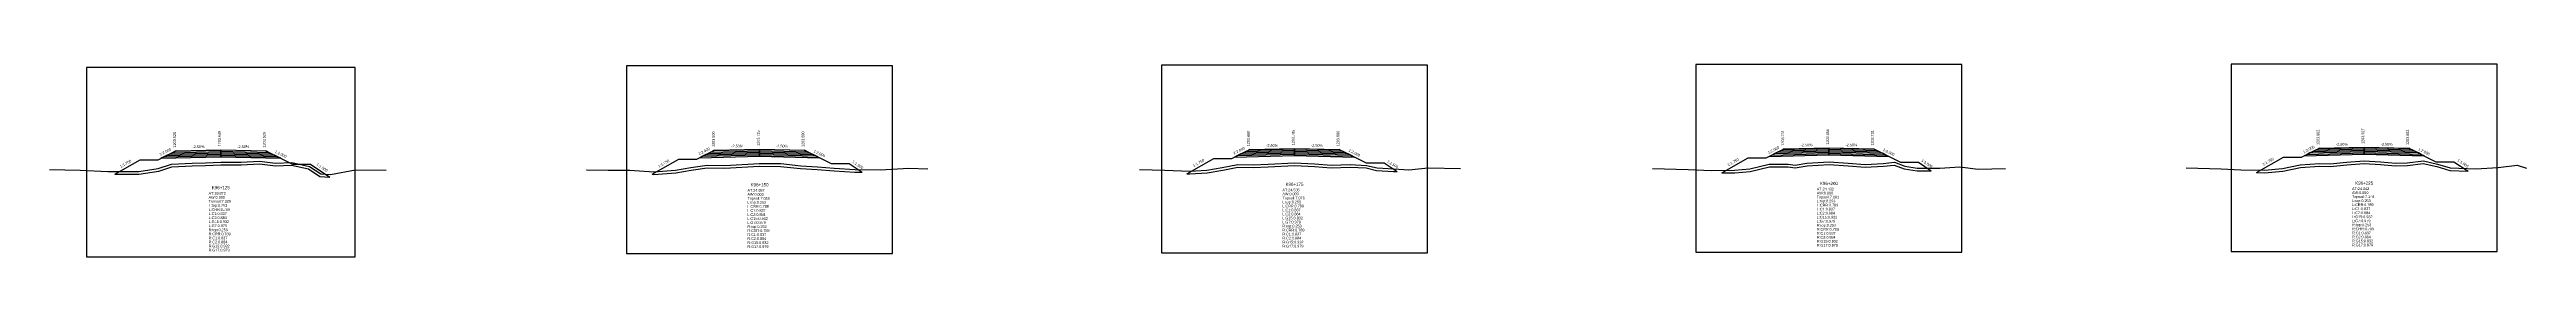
# Model space of a CAD drawing. Extents: x -7 to 78429, y 1189 to 1262.
# Drawn here: x 25448 to 25724.5, y 1191.6 to 1213.2 of the extents above; entities that cross this region are included whole.
import ezdxf
from ezdxf.enums import TextEntityAlignment as Align

# ---------------------------------------------------------------- set-up
doc = ezdxf.new("R2010")
doc.units = 0

msp = doc.modelspace()

# ---------------------------------------------------------------- linework, layer by layer
at = {"layer": 'A4_BORDER', "color": 7}
for points in [[(25452.145, 1191.641), (25482.144, 1191.641), (25482.144, 1212.853), (25452.145, 1212.853), (25452.145, 1191.641)], [(25512.437, 1192.036), (25542.137, 1192.036), (25542.137, 1213.036), (25512.437, 1213.036), (25512.437, 1192.036)], [(25572.162, 1192.092), (25601.862, 1192.092), (25601.862, 1213.092), (25572.162, 1213.092), (25572.162, 1192.092)], [(25631.821, 1192.186), (25661.521, 1192.186), (25661.521, 1213.186), (25631.821, 1213.186), (25631.821, 1192.186)], [(25691.575, 1192.226), (25721.275, 1192.226), (25721.275, 1213.226), (25691.575, 1213.226), (25691.575, 1192.226)]]:
    msp.add_lwpolyline(points, dxfattribs=at)
at = {"layer": 'CLEAR_GROUND', "color": 8}
for points in [[(25455.305, 1200.897), (25458.001, 1200.919), (25460.21, 1201.248), (25461.688, 1201.732), (25463.946, 1201.82), (25465.438, 1201.873), (25467.162, 1201.952), (25469.433, 1201.951), (25471.472, 1202.059), (25473.248, 1201.849), (25475.029, 1201.919), (25476.923, 1201.484), (25478.2, 1200.631), (25479.305, 1200.58)], [(25515.304, 1200.886), (25515.494, 1200.874), (25517.93, 1201.049), (25519.65, 1201.367), (25521.454, 1201.599), (25523.415, 1201.59), (25527.258, 1201.81), (25529.634, 1201.779), (25531.874, 1201.529), (25533.73, 1201.411), (25535.601, 1201.26), (25537.942, 1201.122), (25538.751, 1201.114)], [(25575.004, 1200.942), (25575.319, 1200.93), (25577.262, 1201.048), (25579.001, 1201.356), (25580.7, 1201.69), (25582.401, 1201.645), (25584.071, 1201.706), (25587.014, 1201.856), (25589.237, 1201.757), (25591.119, 1201.608), (25593.228, 1201.684), (25595.005, 1201.594), (25596.179, 1201.3), (25598.078, 1201.214), (25598.47, 1201.188)], [(25634.704, 1201.036), (25636.149, 1201.052), (25637.879, 1201.192), (25640.042, 1201.717), (25642.112, 1201.712), (25642.907, 1201.597), (25644.255, 1201.829), (25646.688, 1201.98), (25648.809, 1201.839), (25650.715, 1201.685), (25652.752, 1201.812), (25653.96, 1201.926), (25655.076, 1201.499), (25656.511, 1201.281), (25657.746, 1201.29), (25658.089, 1201.286)], [(25694.404, 1201.076), (25695.304, 1201.067), (25697.333, 1201.226), (25699.309, 1201.658), (25701.434, 1201.811), (25702.632, 1201.774), (25704.478, 1201.947), (25706.424, 1202.085), (25708.229, 1202.001), (25709.933, 1201.82), (25711.261, 1201.873), (25713.015, 1202.096), (25714.534, 1201.743), (25715.993, 1201.295), (25718.018, 1201.24)]]:
    msp.add_lwpolyline(points, dxfattribs=at)
at = {"layer": 'DESIGN_ROAD_TRIMMED', "color": 1}
for points in [[(25455.305, 1200.897), (25458.145, 1202.52), (25460.145, 1202.52), (25462.145, 1203.52), (25462.145, 1203.52), (25462.039, 1203.467), (25462.039, 1203.467), (25461.724, 1203.309), (25461.724, 1203.309), (25461.408, 1203.152), (25461.408, 1203.152), (25461.092, 1202.994), (25461.092, 1202.994), (25460.776, 1202.836), (25460.776, 1202.836), (25460.46, 1202.678), (25467.145, 1202.845), (25467.145, 1202.995), (25467.145, 1202.995), (25467.145, 1203.145), (25467.145, 1203.145), (25467.145, 1203.295), (25467.145, 1203.295), (25467.145, 1203.445), (25467.145, 1203.445), (25467.145, 1203.595), (25467.145, 1203.595), (25467.145, 1203.645), (25467.145, 1203.645), (25467.145, 1203.645), (25467.145, 1203.645), (25467.145, 1203.645), (25467.145, 1203.595), (25467.145, 1203.595), (25467.145, 1203.445), (25467.145, 1203.445), (25467.145, 1203.295), (25467.145, 1203.295), (25467.145, 1203.145), (25467.145, 1203.145), (25467.145, 1202.995), (25467.145, 1202.995), (25467.145, 1202.845), (25473.829, 1202.678), (25473.513, 1202.836), (25473.513, 1202.836), (25473.197, 1202.994), (25473.197, 1202.994), (25472.881, 1203.152), (25472.881, 1203.152), (25472.566, 1203.309), (25472.566, 1203.309), (25472.25, 1203.467), (25472.25, 1203.467), (25472.145, 1203.52), (25472.145, 1203.52), (25475.145, 1202.02), (25477.145, 1202.02), (25479.305, 1200.58)], [(25515.304, 1200.886), (25518.287, 1202.59), (25520.287, 1202.59), (25522.287, 1203.59), (25522.287, 1203.59), (25522.182, 1203.537), (25522.182, 1203.537), (25521.866, 1203.379), (25521.866, 1203.379), (25521.55, 1203.222), (25521.55, 1203.222), (25521.234, 1203.064), (25521.234, 1203.064), (25520.919, 1202.906), (25520.919, 1202.906), (25520.603, 1202.748), (25527.287, 1202.915), (25527.287, 1203.065), (25527.287, 1203.065), (25527.287, 1203.215), (25527.287, 1203.215), (25527.287, 1203.365), (25527.287, 1203.365), (25527.287, 1203.515), (25527.287, 1203.515), (25527.287, 1203.665), (25527.287, 1203.665), (25527.287, 1203.715), (25527.287, 1203.715), (25527.287, 1203.715), (25527.287, 1203.715), (25527.287, 1203.715), (25527.287, 1203.665), (25527.287, 1203.665), (25527.287, 1203.515), (25527.287, 1203.515), (25527.287, 1203.365), (25527.287, 1203.365), (25527.287, 1203.215), (25527.287, 1203.215), (25527.287, 1203.065), (25527.287, 1203.065), (25527.287, 1202.915), (25533.971, 1202.748), (25533.656, 1202.906), (25533.656, 1202.906), (25533.34, 1203.064), (25533.34, 1203.064), (25533.024, 1203.222), (25533.024, 1203.222), (25532.708, 1203.379), (25532.708, 1203.379), (25532.392, 1203.537), (25532.392, 1203.537), (25532.287, 1203.59), (25532.287, 1203.59), (25535.287, 1202.09), (25537.287, 1202.09), (25538.751, 1201.114)], [(25575.004, 1200.942), (25578.012, 1202.66), (25580.012, 1202.66), (25582.012, 1203.66), (25582.012, 1203.66), (25581.906, 1203.607), (25581.906, 1203.607), (25581.591, 1203.449), (25581.591, 1203.449), (25581.275, 1203.292), (25581.275, 1203.292), (25580.959, 1203.134), (25580.959, 1203.134), (25580.643, 1202.976), (25580.643, 1202.976), (25580.327, 1202.818), (25587.012, 1202.985), (25587.012, 1203.135), (25587.012, 1203.135), (25587.012, 1203.285), (25587.012, 1203.285), (25587.012, 1203.435), (25587.012, 1203.435), (25587.012, 1203.585), (25587.012, 1203.585), (25587.012, 1203.735), (25587.012, 1203.735), (25587.012, 1203.785), (25587.012, 1203.785), (25587.012, 1203.785), (25587.012, 1203.785), (25587.012, 1203.785), (25587.012, 1203.735), (25587.012, 1203.735), (25587.012, 1203.585), (25587.012, 1203.585), (25587.012, 1203.435), (25587.012, 1203.435), (25587.012, 1203.285), (25587.012, 1203.285), (25587.012, 1203.135), (25587.012, 1203.135), (25587.012, 1202.985), (25593.696, 1202.818), (25593.38, 1202.976), (25593.38, 1202.976), (25593.064, 1203.134), (25593.064, 1203.134), (25592.748, 1203.292), (25592.748, 1203.292), (25592.433, 1203.449), (25592.433, 1203.449), (25592.117, 1203.607), (25592.117, 1203.607), (25592.012, 1203.66), (25592.012, 1203.66), (25595.012, 1202.16), (25597.012, 1202.16), (25598.47, 1201.188)], [(25634.704, 1201.036), (25637.671, 1202.731), (25639.671, 1202.731), (25641.671, 1203.731), (25641.671, 1203.731), (25641.565, 1203.678), (25641.565, 1203.678), (25641.25, 1203.52), (25641.25, 1203.52), (25640.934, 1203.363), (25640.934, 1203.363), (25640.618, 1203.205), (25640.618, 1203.205), (25640.302, 1203.047), (25640.302, 1203.047), (25639.986, 1202.889), (25646.671, 1203.056), (25646.671, 1203.206), (25646.671, 1203.206), (25646.671, 1203.356), (25646.671, 1203.356), (25646.671, 1203.506), (25646.671, 1203.506), (25646.671, 1203.656), (25646.671, 1203.656), (25646.671, 1203.806), (25646.671, 1203.806), (25646.671, 1203.856), (25646.671, 1203.856), (25646.671, 1203.856), (25646.671, 1203.856), (25646.671, 1203.856), (25646.671, 1203.806), (25646.671, 1203.806), (25646.671, 1203.656), (25646.671, 1203.656), (25646.671, 1203.506), (25646.671, 1203.506), (25646.671, 1203.356), (25646.671, 1203.356), (25646.671, 1203.206), (25646.671, 1203.206), (25646.671, 1203.056), (25653.355, 1202.889), (25653.039, 1203.047), (25653.039, 1203.047), (25652.723, 1203.205), (25652.723, 1203.205), (25652.407, 1203.363), (25652.407, 1203.363), (25652.092, 1203.52), (25652.092, 1203.52), (25651.776, 1203.678), (25651.776, 1203.678), (25651.671, 1203.731), (25651.671, 1203.731), (25654.671, 1202.231), (25656.671, 1202.231), (25658.089, 1201.286)], [(25694.404, 1201.076), (25697.425, 1202.802), (25699.425, 1202.802), (25701.425, 1203.802), (25701.425, 1203.802), (25701.32, 1203.749), (25701.32, 1203.749), (25701.004, 1203.591), (25701.004, 1203.591), (25700.688, 1203.434), (25700.688, 1203.434), (25700.372, 1203.276), (25700.372, 1203.276), (25700.056, 1203.118), (25700.056, 1203.118), (25699.741, 1202.96), (25706.425, 1203.127), (25706.425, 1203.277), (25706.425, 1203.277), (25706.425, 1203.427), (25706.425, 1203.427), (25706.425, 1203.577), (25706.425, 1203.577), (25706.425, 1203.727), (25706.425, 1203.727), (25706.425, 1203.877), (25706.425, 1203.877), (25706.425, 1203.927), (25706.425, 1203.927), (25706.425, 1203.927), (25706.425, 1203.927), (25706.425, 1203.927), (25706.425, 1203.877), (25706.425, 1203.877), (25706.425, 1203.727), (25706.425, 1203.727), (25706.425, 1203.577), (25706.425, 1203.577), (25706.425, 1203.427), (25706.425, 1203.427), (25706.425, 1203.277), (25706.425, 1203.277), (25706.425, 1203.127), (25713.109, 1202.96), (25712.793, 1203.118), (25712.793, 1203.118), (25712.477, 1203.276), (25712.477, 1203.276), (25712.162, 1203.434), (25712.162, 1203.434), (25711.846, 1203.591), (25711.846, 1203.591), (25711.53, 1203.749), (25711.53, 1203.749), (25711.425, 1203.802), (25711.425, 1203.802), (25714.425, 1202.302), (25716.425, 1202.302), (25718.018, 1201.24)]]:
    msp.add_lwpolyline(points, dxfattribs=at)
at = {"layer": 'FINISHED_ROAD', "color": 2}
for points in [[(25458.145, 1202.52), (25460.145, 1202.52), (25462.145, 1203.52), (25462.145, 1203.52), (25467.145, 1203.645), (25472.145, 1203.52), (25472.145, 1203.52), (25475.145, 1202.02), (25477.145, 1202.02)], [(25518.287, 1202.59), (25520.287, 1202.59), (25522.287, 1203.59), (25522.287, 1203.59), (25527.287, 1203.715), (25532.287, 1203.59), (25532.287, 1203.59), (25535.287, 1202.09), (25537.287, 1202.09)], [(25578.012, 1202.66), (25580.012, 1202.66), (25582.012, 1203.66), (25582.012, 1203.66), (25587.012, 1203.785), (25592.012, 1203.66), (25592.012, 1203.66), (25595.012, 1202.16), (25597.012, 1202.16)], [(25637.671, 1202.731), (25639.671, 1202.731), (25641.671, 1203.731), (25641.671, 1203.731), (25646.671, 1203.856), (25651.671, 1203.731), (25651.671, 1203.731), (25654.671, 1202.231), (25656.671, 1202.231)], [(25697.425, 1202.802), (25699.425, 1202.802), (25701.425, 1203.802), (25701.425, 1203.802), (25706.425, 1203.927), (25711.425, 1203.802), (25711.425, 1203.802), (25714.425, 1202.302), (25716.425, 1202.302)]]:
    msp.add_lwpolyline(points, dxfattribs=at)
at = {"layer": 'LAYER_0', "color": 4}
for points in [[(25462.145, 1203.52), (25462.039, 1203.467), (25467.145, 1203.595), (25467.145, 1203.645)], [(25522.287, 1203.59), (25522.182, 1203.537), (25527.287, 1203.665), (25527.287, 1203.715)], [(25582.012, 1203.66), (25581.906, 1203.607), (25587.012, 1203.735), (25587.012, 1203.785)], [(25641.671, 1203.731), (25641.565, 1203.678), (25646.671, 1203.806), (25646.671, 1203.856)], [(25701.425, 1203.802), (25701.32, 1203.749), (25706.425, 1203.877), (25706.425, 1203.927)]]:
    msp.add_lwpolyline(points, dxfattribs=at)
at = {"layer": 'LAYER_1', "color": 4}
for points in [[(25462.039, 1203.467), (25461.724, 1203.309), (25467.145, 1203.445), (25467.145, 1203.595)], [(25522.182, 1203.537), (25521.866, 1203.379), (25527.287, 1203.515), (25527.287, 1203.665)], [(25581.906, 1203.607), (25581.591, 1203.449), (25587.012, 1203.585), (25587.012, 1203.735)], [(25641.565, 1203.678), (25641.25, 1203.52), (25646.671, 1203.656), (25646.671, 1203.806)], [(25701.32, 1203.749), (25701.004, 1203.591), (25706.425, 1203.727), (25706.425, 1203.877)]]:
    msp.add_lwpolyline(points, dxfattribs=at)
at = {"layer": 'LAYER_10', "color": 6}
for points in [[(25473.197, 1202.994), (25473.513, 1202.836), (25467.145, 1202.995), (25467.145, 1203.145)], [(25533.34, 1203.064), (25533.656, 1202.906), (25527.287, 1203.065), (25527.287, 1203.215)], [(25593.064, 1203.134), (25593.38, 1202.976), (25587.012, 1203.135), (25587.012, 1203.285)], [(25652.723, 1203.205), (25653.039, 1203.047), (25646.671, 1203.206), (25646.671, 1203.356)], [(25712.477, 1203.276), (25712.793, 1203.118), (25706.425, 1203.277), (25706.425, 1203.427)]]:
    msp.add_lwpolyline(points, dxfattribs=at)
at = {"layer": 'LAYER_11', "color": 6}
for points in [[(25473.513, 1202.836), (25473.829, 1202.678), (25467.145, 1202.845), (25467.145, 1202.995)], [(25533.656, 1202.906), (25533.971, 1202.748), (25527.287, 1202.915), (25527.287, 1203.065)], [(25593.38, 1202.976), (25593.696, 1202.818), (25587.012, 1202.985), (25587.012, 1203.135)], [(25653.039, 1203.047), (25653.355, 1202.889), (25646.671, 1203.056), (25646.671, 1203.206)], [(25712.793, 1203.118), (25713.109, 1202.96), (25706.425, 1203.127), (25706.425, 1203.277)]]:
    msp.add_lwpolyline(points, dxfattribs=at)
at = {"layer": 'LAYER_2', "color": 4}
for points in [[(25461.724, 1203.309), (25461.408, 1203.152), (25467.145, 1203.295), (25467.145, 1203.445)], [(25521.866, 1203.379), (25521.55, 1203.222), (25527.287, 1203.365), (25527.287, 1203.515)], [(25581.591, 1203.449), (25581.275, 1203.292), (25587.012, 1203.435), (25587.012, 1203.585)], [(25641.25, 1203.52), (25640.934, 1203.363), (25646.671, 1203.506), (25646.671, 1203.656)], [(25701.004, 1203.591), (25700.688, 1203.434), (25706.425, 1203.577), (25706.425, 1203.727)]]:
    msp.add_lwpolyline(points, dxfattribs=at)
at = {"layer": 'LAYER_3', "color": 4}
for points in [[(25461.408, 1203.152), (25461.092, 1202.994), (25467.145, 1203.145), (25467.145, 1203.295)], [(25521.55, 1203.222), (25521.234, 1203.064), (25527.287, 1203.215), (25527.287, 1203.365)], [(25581.275, 1203.292), (25580.959, 1203.134), (25587.012, 1203.285), (25587.012, 1203.435)], [(25640.934, 1203.363), (25640.618, 1203.205), (25646.671, 1203.356), (25646.671, 1203.506)], [(25700.688, 1203.434), (25700.372, 1203.276), (25706.425, 1203.427), (25706.425, 1203.577)]]:
    msp.add_lwpolyline(points, dxfattribs=at)
at = {"layer": 'LAYER_4', "color": 4}
for points in [[(25461.092, 1202.994), (25460.776, 1202.836), (25467.145, 1202.995), (25467.145, 1203.145)], [(25521.234, 1203.064), (25520.919, 1202.906), (25527.287, 1203.065), (25527.287, 1203.215)], [(25580.959, 1203.134), (25580.643, 1202.976), (25587.012, 1203.135), (25587.012, 1203.285)], [(25640.618, 1203.205), (25640.302, 1203.047), (25646.671, 1203.206), (25646.671, 1203.356)], [(25700.372, 1203.276), (25700.056, 1203.118), (25706.425, 1203.277), (25706.425, 1203.427)]]:
    msp.add_lwpolyline(points, dxfattribs=at)
at = {"layer": 'LAYER_5', "color": 4}
for points in [[(25460.776, 1202.836), (25460.46, 1202.678), (25467.145, 1202.845), (25467.145, 1202.995)], [(25520.919, 1202.906), (25520.603, 1202.748), (25527.287, 1202.915), (25527.287, 1203.065)], [(25580.643, 1202.976), (25580.327, 1202.818), (25587.012, 1202.985), (25587.012, 1203.135)], [(25640.302, 1203.047), (25639.986, 1202.889), (25646.671, 1203.056), (25646.671, 1203.206)], [(25700.056, 1203.118), (25699.741, 1202.96), (25706.425, 1203.127), (25706.425, 1203.277)]]:
    msp.add_lwpolyline(points, dxfattribs=at)
at = {"layer": 'LAYER_6', "color": 6}
for points in [[(25472.145, 1203.52), (25472.25, 1203.467), (25467.145, 1203.595), (25467.145, 1203.645)], [(25532.287, 1203.59), (25532.392, 1203.537), (25527.287, 1203.665), (25527.287, 1203.715)], [(25592.012, 1203.66), (25592.117, 1203.607), (25587.012, 1203.735), (25587.012, 1203.785)], [(25651.671, 1203.731), (25651.776, 1203.678), (25646.671, 1203.806), (25646.671, 1203.856)], [(25711.425, 1203.802), (25711.53, 1203.749), (25706.425, 1203.877), (25706.425, 1203.927)]]:
    msp.add_lwpolyline(points, dxfattribs=at)
at = {"layer": 'LAYER_7', "color": 6}
for points in [[(25472.25, 1203.467), (25472.566, 1203.309), (25467.145, 1203.445), (25467.145, 1203.595)], [(25532.392, 1203.537), (25532.708, 1203.379), (25527.287, 1203.515), (25527.287, 1203.665)], [(25592.117, 1203.607), (25592.433, 1203.449), (25587.012, 1203.585), (25587.012, 1203.735)], [(25651.776, 1203.678), (25652.092, 1203.52), (25646.671, 1203.656), (25646.671, 1203.806)], [(25711.53, 1203.749), (25711.846, 1203.591), (25706.425, 1203.727), (25706.425, 1203.877)]]:
    msp.add_lwpolyline(points, dxfattribs=at)
at = {"layer": 'LAYER_8', "color": 6}
for points in [[(25472.566, 1203.309), (25472.881, 1203.152), (25467.145, 1203.295), (25467.145, 1203.445)], [(25532.708, 1203.379), (25533.024, 1203.222), (25527.287, 1203.365), (25527.287, 1203.515)], [(25592.433, 1203.449), (25592.748, 1203.292), (25587.012, 1203.435), (25587.012, 1203.585)], [(25652.092, 1203.52), (25652.407, 1203.363), (25646.671, 1203.506), (25646.671, 1203.656)], [(25711.846, 1203.591), (25712.162, 1203.434), (25706.425, 1203.577), (25706.425, 1203.727)]]:
    msp.add_lwpolyline(points, dxfattribs=at)
at = {"layer": 'LAYER_9', "color": 6}
for points in [[(25472.881, 1203.152), (25473.197, 1202.994), (25467.145, 1203.145), (25467.145, 1203.295)], [(25533.024, 1203.222), (25533.34, 1203.064), (25527.287, 1203.215), (25527.287, 1203.365)], [(25592.748, 1203.292), (25593.064, 1203.134), (25587.012, 1203.285), (25587.012, 1203.435)], [(25652.407, 1203.363), (25652.723, 1203.205), (25646.671, 1203.356), (25646.671, 1203.506)], [(25712.162, 1203.434), (25712.477, 1203.276), (25706.425, 1203.427), (25706.425, 1203.577)]]:
    msp.add_lwpolyline(points, dxfattribs=at)
at = {"layer": 'NATURAL_GROUND', "color": 3}
for points in [[(25448.025, 1201.414), (25451.427, 1201.337), (25454.527, 1201.191), (25457.978, 1201.219), (25460.141, 1201.541), (25461.635, 1202.03), (25463.935, 1202.12), (25465.426, 1202.173), (25467.156, 1202.252), (25469.426, 1202.251), (25471.482, 1202.36), (25473.26, 1202.15), (25475.058, 1202.22), (25477.044, 1201.764), (25478.298, 1200.927), (25479.377, 1200.877), (25482.18, 1201.371), (25485.597, 1201.34)], [(25507.981, 1201.381), (25507.999, 1201.379), (25510.385, 1201.333), (25512.804, 1201.335), (25515.492, 1201.175), (25517.892, 1201.347), (25519.603, 1201.663), (25521.435, 1201.899), (25523.407, 1201.89), (25527.251, 1202.11), (25529.652, 1202.079), (25531.9, 1201.828), (25533.751, 1201.71), (25535.622, 1201.559), (25537.952, 1201.422), (25540.741, 1201.395), (25543.951, 1201.557), (25546.08, 1201.516)], [(25569.72, 1201.407), (25572.532, 1201.336), (25575.316, 1201.23), (25577.227, 1201.346), (25578.946, 1201.651), (25580.675, 1201.991), (25582.4, 1201.945), (25584.058, 1202.006), (25587.013, 1202.156), (25589.256, 1202.056), (25591.126, 1201.908), (25593.231, 1201.984), (25595.05, 1201.892), (25596.223, 1201.598), (25598.095, 1201.514), (25599.79, 1201.399), (25601.947, 1201.614), (25605.542, 1201.537)], [(25626.979, 1201.537), (25630.951, 1201.421), (25633.612, 1201.324), (25636.136, 1201.352), (25637.832, 1201.489), (25640.007, 1202.017), (25642.134, 1202.012), (25642.903, 1201.901), (25644.221, 1202.127), (25646.689, 1202.281), (25648.831, 1202.138), (25650.718, 1201.986), (25652.729, 1202.111), (25654.002, 1202.231), (25655.153, 1201.791), (25656.533, 1201.581), (25657.747, 1201.59), (25659.064, 1201.573), (25661.27, 1201.72), (25663.343, 1201.467), (25666.375, 1201.539)], [(25686.558, 1201.598), (25690.475, 1201.493), (25692.661, 1201.394), (25695.294, 1201.367), (25697.289, 1201.523), (25699.266, 1201.956), (25701.428, 1202.111), (25702.623, 1202.074), (25704.454, 1202.246), (25706.421, 1202.385), (25708.252, 1202.3), (25709.943, 1202.121), (25711.236, 1202.172), (25713.031, 1202.4), (25714.612, 1202.033), (25716.042, 1201.594), (25718.886, 1201.516), (25721.395, 1201.666), (25723.522, 1201.895), (25724.542, 1201.584)]]:
    msp.add_lwpolyline(points, dxfattribs=at)
at = {"layer": 'STRUCTURE_LEFT', "color": 4}
for points in [[(25462.145, 1203.52), (25462.039, 1203.467), (25462.039, 1203.467), (25461.724, 1203.309), (25461.724, 1203.309), (25461.408, 1203.152), (25461.408, 1203.152), (25461.092, 1202.994), (25461.092, 1202.994), (25460.776, 1202.836), (25460.776, 1202.836), (25460.46, 1202.678), (25467.145, 1202.845), (25467.145, 1202.995), (25467.145, 1202.995), (25467.145, 1203.145), (25467.145, 1203.145), (25467.145, 1203.295), (25467.145, 1203.295), (25467.145, 1203.445), (25467.145, 1203.445), (25467.145, 1203.595), (25467.145, 1203.595), (25467.145, 1203.645), (25467.145, 1203.645)], [(25522.287, 1203.59), (25522.182, 1203.537), (25522.182, 1203.537), (25521.866, 1203.379), (25521.866, 1203.379), (25521.55, 1203.222), (25521.55, 1203.222), (25521.234, 1203.064), (25521.234, 1203.064), (25520.919, 1202.906), (25520.919, 1202.906), (25520.603, 1202.748), (25527.287, 1202.915), (25527.287, 1203.065), (25527.287, 1203.065), (25527.287, 1203.215), (25527.287, 1203.215), (25527.287, 1203.365), (25527.287, 1203.365), (25527.287, 1203.515), (25527.287, 1203.515), (25527.287, 1203.665), (25527.287, 1203.665), (25527.287, 1203.715), (25527.287, 1203.715)], [(25582.012, 1203.66), (25581.906, 1203.607), (25581.906, 1203.607), (25581.591, 1203.449), (25581.591, 1203.449), (25581.275, 1203.292), (25581.275, 1203.292), (25580.959, 1203.134), (25580.959, 1203.134), (25580.643, 1202.976), (25580.643, 1202.976), (25580.327, 1202.818), (25587.012, 1202.985), (25587.012, 1203.135), (25587.012, 1203.135), (25587.012, 1203.285), (25587.012, 1203.285), (25587.012, 1203.435), (25587.012, 1203.435), (25587.012, 1203.585), (25587.012, 1203.585), (25587.012, 1203.735), (25587.012, 1203.735), (25587.012, 1203.785), (25587.012, 1203.785)], [(25641.671, 1203.731), (25641.565, 1203.678), (25641.565, 1203.678), (25641.25, 1203.52), (25641.25, 1203.52), (25640.934, 1203.363), (25640.934, 1203.363), (25640.618, 1203.205), (25640.618, 1203.205), (25640.302, 1203.047), (25640.302, 1203.047), (25639.986, 1202.889), (25646.671, 1203.056), (25646.671, 1203.206), (25646.671, 1203.206), (25646.671, 1203.356), (25646.671, 1203.356), (25646.671, 1203.506), (25646.671, 1203.506), (25646.671, 1203.656), (25646.671, 1203.656), (25646.671, 1203.806), (25646.671, 1203.806), (25646.671, 1203.856), (25646.671, 1203.856)], [(25701.425, 1203.802), (25701.32, 1203.749), (25701.32, 1203.749), (25701.004, 1203.591), (25701.004, 1203.591), (25700.688, 1203.434), (25700.688, 1203.434), (25700.372, 1203.276), (25700.372, 1203.276), (25700.056, 1203.118), (25700.056, 1203.118), (25699.741, 1202.96), (25706.425, 1203.127), (25706.425, 1203.277), (25706.425, 1203.277), (25706.425, 1203.427), (25706.425, 1203.427), (25706.425, 1203.577), (25706.425, 1203.577), (25706.425, 1203.727), (25706.425, 1203.727), (25706.425, 1203.877), (25706.425, 1203.877), (25706.425, 1203.927), (25706.425, 1203.927)]]:
    msp.add_lwpolyline(points, dxfattribs=at)
at = {"layer": 'STRUCTURE_RIGHT', "color": 6}
for points in [[(25467.145, 1203.645), (25467.145, 1203.645), (25467.145, 1203.595), (25467.145, 1203.595), (25467.145, 1203.445), (25467.145, 1203.445), (25467.145, 1203.295), (25467.145, 1203.295), (25467.145, 1203.145), (25467.145, 1203.145), (25467.145, 1202.995), (25467.145, 1202.995), (25467.145, 1202.845), (25473.829, 1202.678), (25473.513, 1202.836), (25473.513, 1202.836), (25473.197, 1202.994), (25473.197, 1202.994), (25472.881, 1203.152), (25472.881, 1203.152), (25472.566, 1203.309), (25472.566, 1203.309), (25472.25, 1203.467), (25472.25, 1203.467), (25472.145, 1203.52)], [(25527.287, 1203.715), (25527.287, 1203.715), (25527.287, 1203.665), (25527.287, 1203.665), (25527.287, 1203.515), (25527.287, 1203.515), (25527.287, 1203.365), (25527.287, 1203.365), (25527.287, 1203.215), (25527.287, 1203.215), (25527.287, 1203.065), (25527.287, 1203.065), (25527.287, 1202.915), (25533.971, 1202.748), (25533.656, 1202.906), (25533.656, 1202.906), (25533.34, 1203.064), (25533.34, 1203.064), (25533.024, 1203.222), (25533.024, 1203.222), (25532.708, 1203.379), (25532.708, 1203.379), (25532.392, 1203.537), (25532.392, 1203.537), (25532.287, 1203.59)], [(25587.012, 1203.785), (25587.012, 1203.785), (25587.012, 1203.735), (25587.012, 1203.735), (25587.012, 1203.585), (25587.012, 1203.585), (25587.012, 1203.435), (25587.012, 1203.435), (25587.012, 1203.285), (25587.012, 1203.285), (25587.012, 1203.135), (25587.012, 1203.135), (25587.012, 1202.985), (25593.696, 1202.818), (25593.38, 1202.976), (25593.38, 1202.976), (25593.064, 1203.134), (25593.064, 1203.134), (25592.748, 1203.292), (25592.748, 1203.292), (25592.433, 1203.449), (25592.433, 1203.449), (25592.117, 1203.607), (25592.117, 1203.607), (25592.012, 1203.66)], [(25646.671, 1203.856), (25646.671, 1203.856), (25646.671, 1203.806), (25646.671, 1203.806), (25646.671, 1203.656), (25646.671, 1203.656), (25646.671, 1203.506), (25646.671, 1203.506), (25646.671, 1203.356), (25646.671, 1203.356), (25646.671, 1203.206), (25646.671, 1203.206), (25646.671, 1203.056), (25653.355, 1202.889), (25653.039, 1203.047), (25653.039, 1203.047), (25652.723, 1203.205), (25652.723, 1203.205), (25652.407, 1203.363), (25652.407, 1203.363), (25652.092, 1203.52), (25652.092, 1203.52), (25651.776, 1203.678), (25651.776, 1203.678), (25651.671, 1203.731)], [(25706.425, 1203.927), (25706.425, 1203.927), (25706.425, 1203.877), (25706.425, 1203.877), (25706.425, 1203.727), (25706.425, 1203.727), (25706.425, 1203.577), (25706.425, 1203.577), (25706.425, 1203.427), (25706.425, 1203.427), (25706.425, 1203.277), (25706.425, 1203.277), (25706.425, 1203.127), (25713.109, 1202.96), (25712.793, 1203.118), (25712.793, 1203.118), (25712.477, 1203.276), (25712.477, 1203.276), (25712.162, 1203.434), (25712.162, 1203.434), (25711.846, 1203.591), (25711.846, 1203.591), (25711.53, 1203.749), (25711.53, 1203.749), (25711.425, 1203.802)]]:
    msp.add_lwpolyline(points, dxfattribs=at)

# ---------------------------------------------------------------- texts
at = {"layer": 'INFO_TEXT'}
for s, p in [('AT:19.872', (25465.781, 1198.61)), ('AW:0.000', (25465.781, 1198.156)), ('Topsoil:7.329', (25465.781, 1197.701)), ('L:top:0.253', (25465.781, 1197.247)), ('AT:24.957', (25525.937, 1198.936)), ('AW:0.000', (25525.937, 1198.486)), ('Topsoil:7.059', (25525.937, 1198.036)), ('L:top:0.253', (25525.937, 1197.586)), ('L:CRR:0.789', (25525.937, 1197.136)), ('AT:24.535', (25585.662, 1198.992)), ('AW:0.000', (25585.662, 1198.542)), ('Topsoil:7.076', (25585.662, 1198.092)), ('L:top:0.253', (25585.662, 1197.642)), ('L:CRR:0.789', (25585.662, 1197.192)), ('AT:24.432', (25645.321, 1199.086)), ('AW:0.000', (25645.321, 1198.636)), ('Topsoil:7.081', (25645.321, 1198.186)), ('L:top:0.253', (25645.321, 1197.736)), ('L:CRR:0.789', (25645.321, 1197.286)), ('AT:24.042', (25705.075, 1199.126)), ('AW:0.000', (25705.075, 1198.676)), ('Topsoil:7.146', (25705.075, 1198.226)), ('L:top:0.253', (25705.075, 1197.776)), ('L:CRR:0.789', (25705.075, 1197.326)), ('L:CRR:0.789', (25465.781, 1196.792)), ('L:C1:0.837', (25465.781, 1196.338)), ('L:C2:0.884', (25465.781, 1195.883)), ('L:G15:0.932', (25465.781, 1195.429)), ('L:G7:0.979', (25465.781, 1194.974)), ('R:top:0.253', (25465.781, 1194.519)), ('L:C1:0.837', (25525.937, 1196.686)), ('L:C2:0.884', (25525.937, 1196.236)), ('L:G15:0.932', (25525.937, 1195.786)), ('L:G7:0.979', (25525.937, 1195.336)), ('R:top:0.253', (25525.937, 1194.886)), ('R:CRR:0.789', (25525.937, 1194.436)), ('L:C1:0.837', (25585.662, 1196.742)), ('L:C2:0.884', (25585.662, 1196.292)), ('L:G15:0.932', (25585.662, 1195.842)), ('L:G7:0.979', (25585.662, 1195.392)), ('R:top:0.253', (25585.662, 1194.942)), ('R:CRR:0.789', (25585.662, 1194.492)), ('L:C1:0.837', (25645.321, 1196.836)), ('L:C2:0.884', (25645.321, 1196.386)), ('L:G15:0.932', (25645.321, 1195.936)), ('L:G7:0.979', (25645.321, 1195.486)), ('R:top:0.253', (25645.321, 1195.036)), ('R:CRR:0.789', (25645.321, 1194.586)), ('L:C1:0.837', (25705.075, 1196.876)), ('L:C2:0.884', (25705.075, 1196.426)), ('L:G15:0.932', (25705.075, 1195.976)), ('L:G7:0.979', (25705.075, 1195.526)), ('R:top:0.253', (25705.075, 1195.076)), ('R:CRR:0.789', (25705.075, 1194.626)), ('R:CRR:0.789', (25465.781, 1194.065)), ('R:C1:0.837', (25465.781, 1193.61)), ('R:C2:0.884', (25465.781, 1193.156)), ('R:G15:0.932', (25465.781, 1192.701)), ('R:G17:0.979', (25465.781, 1192.247)), ('R:C1:0.837', (25525.937, 1193.986)), ('R:C2:0.884', (25525.937, 1193.536)), ('R:G15:0.932', (25525.937, 1193.086)), ('R:G17:0.979', (25525.937, 1192.636)), ('R:C1:0.837', (25585.662, 1194.042)), ('R:C2:0.884', (25585.662, 1193.592)), ('R:G15:0.932', (25585.662, 1193.142)), ('R:G17:0.979', (25585.662, 1192.692)), ('R:C1:0.837', (25645.321, 1194.136)), ('R:C2:0.884', (25645.321, 1193.686)), ('R:G15:0.932', (25645.321, 1193.236)), ('R:G17:0.979', (25645.321, 1192.786)), ('R:C1:0.837', (25705.075, 1194.176)), ('R:C2:0.884', (25705.075, 1193.726)), ('R:G15:0.932', (25705.075, 1193.276)), ('R:G17:0.979', (25705.075, 1192.826))]:
    msp.add_text(s, height=0.3, dxfattribs=at).set_placement(p)
at = {"layer": 'LEFT_TEXT_H'}
for s, height, p in [('1203.660', 0.3, (25582.012, 1204.02)), ('1203.731', 0.3, (25641.671, 1204.091)), ('1203.802', 0.3, (25701.425, 1204.162)), ('1203.520', 0.303, (25462.145, 1203.884)), ('1203.590', 0.3, (25522.287, 1203.95))]:
    msp.add_text(s, height=height, rotation=90, dxfattribs=at).set_placement(p)
at = {"layer": 'POINT_TEXT_H'}
for s, height, p in [('1203.645', 0.303, (25467.145, 1204.009)), ('1203.715', 0.3, (25527.287, 1204.075)), ('1203.785', 0.3, (25587.012, 1204.145)), ('1203.856', 0.3, (25646.671, 1204.216)), ('1203.927', 0.3, (25706.425, 1204.287))]:
    msp.add_text(s, height=height, rotation=90, dxfattribs=at).set_placement(p)
at = {"layer": 'RIGHT_TEXT_H'}
for s, height, p in [('1203.660', 0.3, (25592.012, 1204.02)), ('1203.731', 0.3, (25651.671, 1204.091)), ('1203.802', 0.3, (25711.425, 1204.162)), ('1203.520', 0.303, (25472.145, 1203.884)), ('1203.590', 0.3, (25532.287, 1203.95))]:
    msp.add_text(s, height=height, rotation=90, dxfattribs=at).set_placement(p)
at = {"layer": 'SLOPE_left'}
for s, height, rotation, p in [('1:2.000', 0.303, 26.565, (25461.063, 1203.183)), ('1:2.000', 0.3, 26.565, (25521.207, 1203.251)), ('1:2.000', 0.3, 26.565, (25580.931, 1203.321)), ('1:2.000', 0.3, 26.565, (25640.59, 1203.392)), ('1:2.000', 0.3, 26.565, (25700.344, 1203.463)), ('1:1.750', 0.303, 29.745, (25456.635, 1201.867)), ('1:1.750', 0.3, 29.745, (25516.707, 1201.894)), ('1:1.750', 0.3, 29.745, (25576.419, 1201.957)), ('1:1.750', 0.3, 29.745, (25636.098, 1202.04)), ('1:1.750', 0.3, 29.745, (25695.825, 1202.095))]:
    msp.add_text(s, height=height, rotation=rotation, dxfattribs=at).set_placement(p, align=Align.BOTTOM_CENTER)
at = {"layer": 'SLOPE_right'}
for s, height, rotation, p in [('1:2.000', 0.303, -26.565, (25473.726, 1202.933)), ('1:2.000', 0.3, -26.565, (25533.868, 1203.001)), ('1:2.000', 0.3, -26.565, (25593.592, 1203.071)), ('1:2.000', 0.3, -26.565, (25653.251, 1203.142)), ('1:2.000', 0.3, -26.565, (25713.005, 1203.213)), ('1:1.500', 0.303, -33.69, (25478.325, 1201.451)), ('1:1.500', 0.3, -33.69, (25538.119, 1201.752)), ('1:1.500', 0.3, -33.69, (25597.841, 1201.824)), ('1:1.500', 0.3, -33.69, (25657.479, 1201.908)), ('1:1.500', 0.3, -33.69, (25717.321, 1201.921))]:
    msp.add_text(s, height=height, rotation=rotation, dxfattribs=at).set_placement(p, align=Align.BOTTOM_CENTER)
at = {"layer": 'SLOPE_TEXT'}
for height, p in [(0.303, (25464.645, 1203.825)), (0.303, (25469.645, 1203.825)), (0.3, (25524.787, 1203.892)), (0.3, (25529.787, 1203.892)), (0.3, (25584.512, 1203.963)), (0.3, (25589.512, 1203.963)), (0.3, (25644.171, 1204.034)), (0.3, (25649.171, 1204.034)), (0.3, (25703.925, 1204.104)), (0.3, (25708.925, 1204.104))]:
    msp.add_text('-2.50%', height=height, dxfattribs=at).set_placement(p, align=Align.CENTER)
at = {"layer": 'STATION_TITLE'}
for s, height, p in [('K96+225', 0.36, (25706.425, 1199.726)), ('K96+125', 0.364, (25467.145, 1199.216)), ('K96+150', 0.36, (25527.287, 1199.536)), ('K96+175', 0.36, (25587.012, 1199.592)), ('K96+200', 0.36, (25646.671, 1199.686))]:
    msp.add_text(s, height=height, dxfattribs=at).set_placement(p, align=Align.CENTER)

doc.saveas('drawing.dxf')
